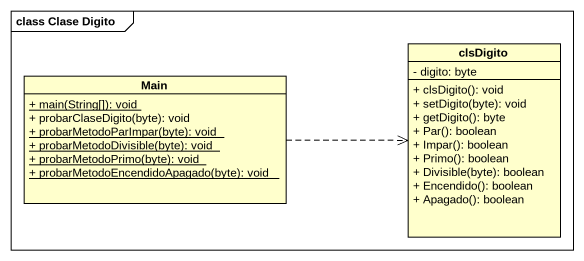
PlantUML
@startuml
mainframe class Clase Digito
hide circle
hide empty members
skinparam classAttributeIconSize 0
class clsDigito {
  - digito: byte
  + clsDigito(): void
  + setDigito(byte): void
  + getDigito(): byte
  + Par(): boolean
  + Impar(): boolean
  + Primo(): boolean
  + Divisible(byte): boolean
  + Encendido(): boolean
  + Apagado(): boolean
}
class Main {
  {static} + main(String[]): void
  + probarClaseDigito(byte): void
  {static} + probarMetodoParImpar(byte): void
  {static} + probarMetodoDivisible(byte): void
  {static} + probarMetodoPrimo(byte): void
  {static} + probarMetodoEncendidoApagado(byte): void
}
Main .right.> clsDigito
@enduml
